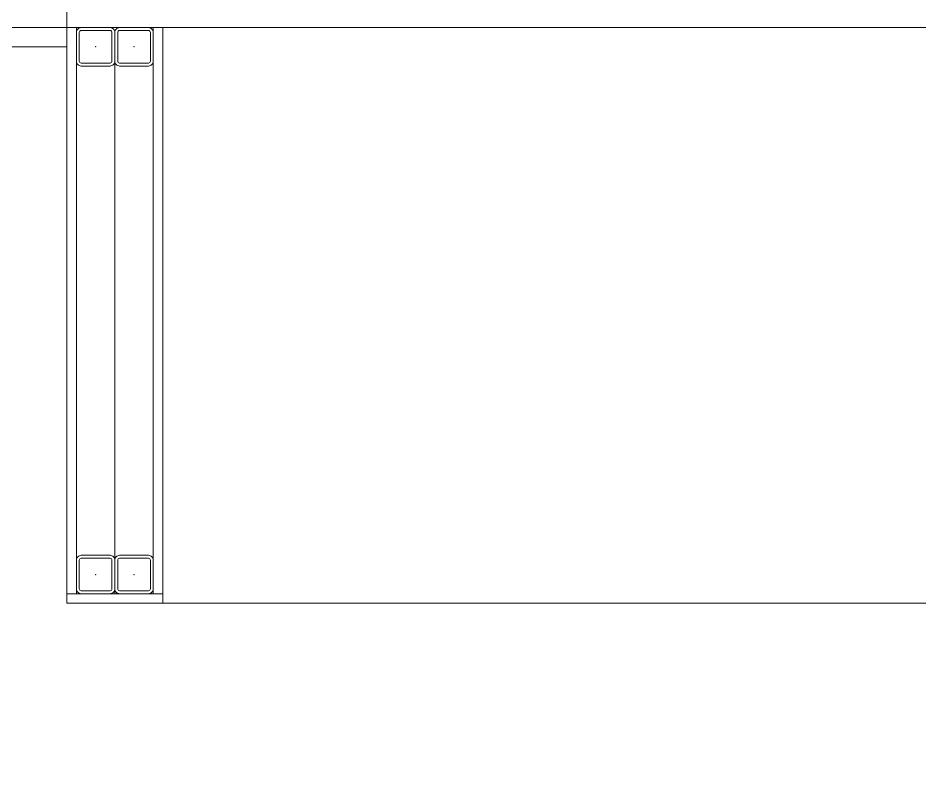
# Model space of a CAD drawing. Extents: x -2749 to 23780, y -1311 to 8245.
# Drawn here: x 8097.9 to 8191.9, y 2725 to 2804 of the extents above; entities that cross this region are included whole.
import ezdxf

# ---------------------------------------------------------------- set-up
doc = ezdxf.new("R2010")
doc.units = 0
doc.header["$MEASUREMENT"] = 0
doc.layers.get('0').update_dxf_attribs({"color": 9, "lineweight": 9})
for name, color, linetype, lineweight in [('06D', 9, 'Continuous', 9), ('10', 9, 'Continuous', 9), ('11', 9, 'Continuous', 9), ('14', 9, 'Continuous', 9), ('35', 9, 'Continuous', 9)]:
    doc.layers.add(name, color=color, linetype=linetype, lineweight=lineweight)

# ---------------------------------------------------------------- blocks, each defined once
blk = doc.blocks.new('fsdfsfsfsfd')
at = {"layer": '06D', "elevation": 0}
blk.add_lwpolyline([(52591.75, -74474.977), (52589.75, -74474.977), (52589.75, -74595.977), (52591.75, -74595.977)], dxfattribs=at)
blk = doc.blocks.new('Prf-40x40')
for points in [[(1.5, -2), (-1.5, -2, -0.414214), (-2, -1.5), (-2, 1.5, -0.414214), (-1.5, 2), (1.5, 2, -0.414214), (2, 1.5), (2, -1.5, -0.414214)], [(1.5, -1.7), (-1.5, -1.7, -0.414214), (-1.7, -1.5), (-1.7, 1.5, -0.414214), (-1.5, 1.7), (1.5, 1.7, -0.414214), (1.7, 1.5), (1.7, -1.5, -0.414214)]]:
    blk.add_lwpolyline(points, format="xyb", close=True)
blk.add_point((0, 0))
blk = doc.blocks.new('1.KAT PLANI')
at = {"layer": '06D'}
blk.add_lwpolyline([(8108, 2744), (8108, 2799.5)], dxfattribs=at)
at = {"layer": '11'}
blk.add_lwpolyline([(8113, 2743), (8103, 2743), (8103, 2803), (8113, 2803)], close=True, dxfattribs=at)
for points in [[(8104, 2744), (8104, 2803), (8112, 2803), (8112, 2744)], [(8103, 2744), (8113, 2744)]]:
    blk.add_lwpolyline(points, dxfattribs=at)
at = {"layer": '14'}
blk.add_lwpolyline([(8525.5, 2803), (8103, 2803), (8103, 2820.225)], dxfattribs=at)
at = {"rotation": 90}
blk.add_blockref('fsdfsfsfsfd', (-66492.977, -49788.75), dxfattribs=at)
at = {"layer": '10', "xscale": -1}
for p in [(8106, 2801), (8110, 2801), (8106, 2746), (8110, 2746)]:
    blk.add_blockref('Prf-40x40', p, dxfattribs=at)

msp = doc.modelspace()

# ---------------------------------------------------------------- linework, layer by layer
for p, q in [((8113, 2743), (8113, 2803)), ((8113, 2803), (8525.5, 2803)), ((8525.5, 2743), (8113, 2743))]:
    msp.add_line(p, q)
at = {"layer": '35'}
msp.add_lwpolyline([(10004.839, 1897.894, 0.099521), (7703.07, 1167.165), (7703.07, 1167.165), (7647.151, 1268.131, 0.006902), (7497.581, 1182.573), (7497.581, 1835), (7909.5, 1835), (7909.5, 2075), (7894.5, 2075), (7894.5, 2325), (7909.5, 2325), (7909.5, 2483.5), (7895.443, 2489.8), (7892.5, 2489.8), (7892.5, 2570.2), (7895.5, 2570.2), (7909.5, 2576.5), (7909.5, 2652), (7890.5, 2652), (7890.5, 2768), (7909.5, 2768), (7909.5, 2803), (8525.5, 2803)], format="xyb", dxfattribs=at)

# ---------------------------------------------------------------- block references
at = {"layer": '06D'}
msp.add_blockref('1.KAT PLANI', (0, 0), dxfattribs=at)

doc.saveas('drawing.dxf')
